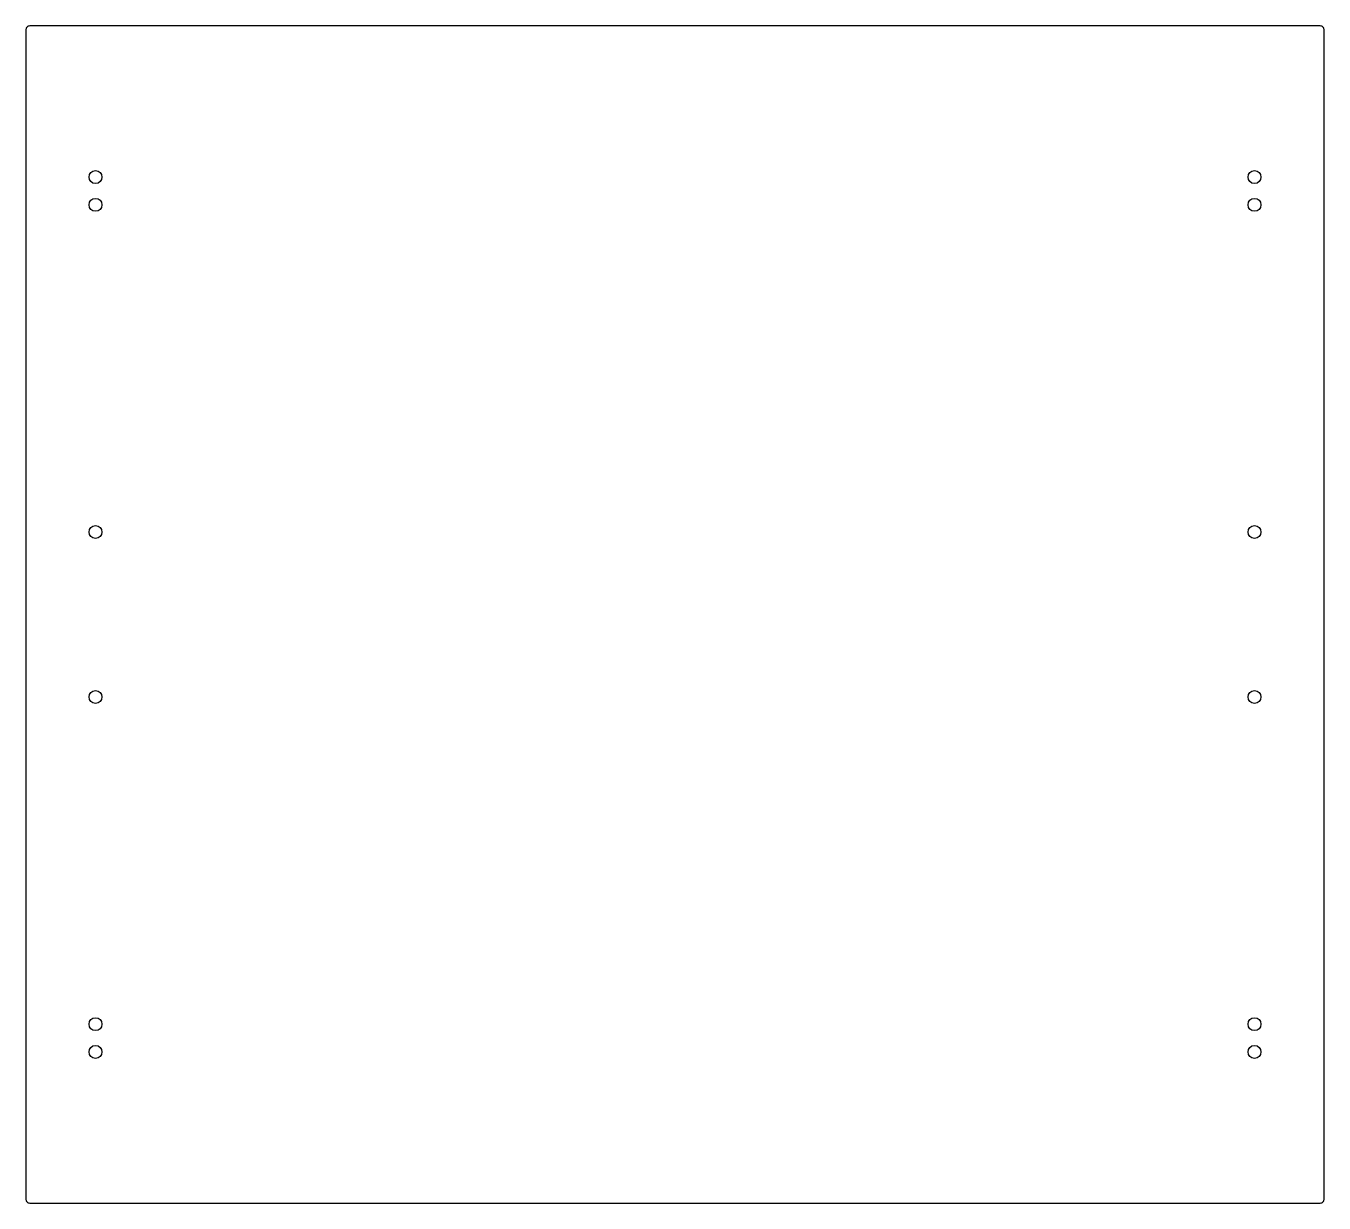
# Model space of a CAD drawing. Header units: millimetres. Extents: x -350 to 350, y -318 to 318.
import ezdxf

# ---------------------------------------------------------------- set-up
doc = ezdxf.new("R2010")
doc.units = ezdxf.units.MM
doc.layers.add('CUTOUTS', color=1, linetype='CONTINUOUS')
doc.layers.add('PERIMETER', color=5, linetype='CONTINUOUS')

msp = doc.modelspace()

# ---------------------------------------------------------------- linework, layer by layer
at = {"layer": 'CUTOUTS'}
for centre in [(-312.5, 236), (312.5, 236), (-312.5, 221), (312.5, 221), (-312.5, 44.5), (312.5, 44.5), (-312.5, -44.5), (312.5, -44.5), (-312.5, -221), (312.5, -221), (-312.5, -236), (312.5, -236)]:
    msp.add_circle(centre, 3.5, dxfattribs=at)
at = {"layer": 'PERIMETER'}
msp.add_lwpolyline([(348, 317.5), (-348, 317.5, 0.414214), (-350, 315.5), (-350, -315.5, 0.414214), (-348, -317.5), (348, -317.5, 0.414214), (350, -315.5), (350, 315.5, 0.414214)], format="xyb", close=True, dxfattribs=at)

doc.saveas('drawing.dxf')
